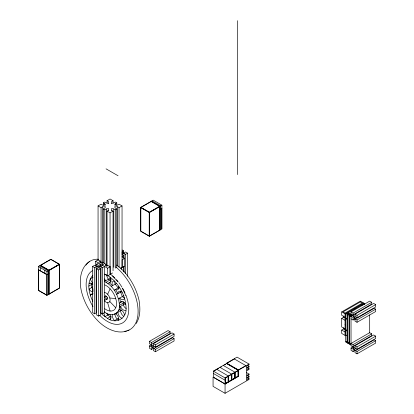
<?xml version="1.0" encoding="UTF-8"?>
<svg xmlns="http://www.w3.org/2000/svg" width="414" height="414" viewBox="0 0 414 414"><rect width="100%" height="100%" fill="white"/><g stroke="black" fill="none" stroke-linecap="round" stroke-linejoin="round"><path stroke-width="0.62" d="M92.788 301.366C89.062 293.609 86.148 282.322 92.793 275.403M91.608 283.512L91.799 287.518A4.616 2.665 60 0 0 92.607 288.698M92.943 288.682L92.964 291.518M110.522 277.96L104.395 281.499C113.317 285.701 118.89 295.643 119.444 305.315C120.345 314.314 110.352 317.605 104.395 311.747M107.65 294.235L110.108 288.806A14.728 8.503 60 0 0 104.763 284.904M118.326 310.505L119.656 309.734L120.324 308.264L120.552 306.407A4.616 2.665 60 0 0 125.768 310.21M136.175 323.557C140.486 316.705 140.362 308.301 139.078 300.6L139 300.145C136.165 287.828 129.623 276.49 120.37 267.879M116.8 205.453L116.8 202.891L115.304 203.755L114.554 205.054L117.55 205.054L119.051 204.19L122.047 205.918L122.047 267.475L120.552 268.339M89.543 261.513C80.28 267.573 79.167 280.107 81.154 290.023L81.232 290.473C84.068 302.794 90.614 314.128 99.862 322.744L100.219 323.039C107.806 329.715 119.222 335.019 129.101 330.03M121.307 309.998L120.598 310.65A4.616 2.665 60 0 0 123.765 316.327M348.034 342.233L347.036 342.678L347.036 314.982L349.369 313.248L348.702 312.865L345.706 314.21L341.705 311.902L341.705 315.287L345.038 317.212M349.204 342.394L347.703 343.066L347.703 315.364L350.037 313.636L347.036 314.982M362.027 305.17L364.361 303.441L360.361 301.133L341.705 311.902M350.037 343.387L349.033 343.832L349.033 316.136L351.367 314.402M351.201 343.548L349.701 344.22L349.701 316.519L352.035 314.79L349.033 316.136M347.703 343.066L349.1 342.026M98.061 260.422L98.061 205.918L101.057 204.19L102.558 205.054L105.56 205.054L104.809 203.755L103.309 202.891L103.309 205.453M103.309 202.891L104.809 202.027L106.305 202.891L108.556 203.321M107.055 203.29L107.055 200.728L110.057 198.994L113.053 200.728L113.053 203.29M98.061 205.918L101.057 207.652L102.558 206.783L105.56 206.783L104.809 208.082L103.309 208.951L103.309 262.807M113.053 200.728L111.552 201.592L111.552 203.517M103.309 208.951L104.809 209.815L106.305 208.951L108.556 208.516L108.556 210.441M107.055 266.254L107.055 211.114L108.556 210.25M107.055 211.114L110.057 212.843L113.053 211.114L113.053 270.746M111.552 210.441L111.552 208.516L113.803 208.951L115.304 209.815L116.8 208.951L116.8 267.299M116.8 208.951L115.304 208.082L114.554 206.783L117.55 206.783L119.051 207.652L122.047 205.918M38.311 266.512L50.839 259.278L59.502 264.277L59.502 288.134L46.973 295.363L38.311 290.364L38.311 266.512L46.973 271.512L59.502 264.277M140.698 207.398L153.227 200.164L161.89 205.168L161.89 229.02L149.361 236.249L140.698 231.25L140.698 207.398L149.361 212.398L161.89 205.168M40.443 265.431L50.839 259.433L59.368 264.355M59.233 264.277L48.971 270.202L40.577 265.358M48.971 273.437L46.973 274.591L38.311 269.586M159.892 209.396L161.89 208.242M95.624 265.783L95.624 261.296L98.154 259.832L100.4 261.13L100.4 262.414M100.4 261.13L99.137 261.86L100.638 262.73L101.901 261.995L106.217 264.484L106.217 265.767M98.082 268.044L98.082 266.766L96.162 266.766L96.162 312.927L94.63 313.812L92.591 312.637L92.591 266.471L94.63 265.291L96.162 266.176L98.082 266.176M96.55 266.109L96.55 264.184L98.589 263.009M48.971 294.054L59.368 288.056L59.368 264.51L49.106 270.435L49.106 293.976M92.591 266.471L94.63 267.646L96.162 266.766M123.682 253.44L123.682 250.874L122.156 251.759L122.156 253.037M95.624 261.296L100.871 264.323L102.134 263.594L103.572 264.422L102.305 265.151L107.614 268.22L110.15 266.756L110.15 274.451L107.614 275.915L104.431 274.073M99.101 267.874L100.628 268.753L100.628 314.919L98.589 316.099L96.55 314.919L96.55 268.753L98.082 267.874M102.548 265.291L101.016 266.176L99.101 266.176M106.217 264.484L104.949 265.219L106.45 266.083L107.712 265.353L110.15 266.756M96.55 268.753L98.589 269.933L100.628 268.753M101.016 266.766L102.548 267.646L104.587 266.471L104.587 312.637L102.548 313.812L101.016 312.927L101.016 266.766L99.101 266.766L99.101 268.044M122.156 256.328L123.682 255.443L123.682 258.01M122.156 254.734L122.156 253.456L124.076 253.456L125.602 254.336L127.641 253.161L127.641 276.241M124.676 258.372L122.14 259.832L122.14 267.527L124.676 266.062L124.676 258.372L122.021 256.84M93.046 277.292L90.381 278.829A4.616 2.665 60 0 0 92.788 282.985M90.2 282.876L89.134 283.492A4.616 2.665 60 0 1 92.891 284.863M88.819 286.09L92.55 283.937M112.556 272.955L110.057 274.399L110.057 212.843M92.865 286.907L89.134 289.06A4.616 2.665 60 0 0 92.891 292.025M106.119 282.229L111.185 279.305M107.842 283.486L111.309 281.489M93.046 293.609L90.381 295.151A5.263 3.038 60 0 1 92.855 294.069M111.175 286.441L116.774 283.212M114.16 290.157L119.227 287.233M104.607 296.481L105.611 295.901M104.628 297.645L106.631 296.491M104.354 299.472L107.35 297.738M104.354 300.652L107.35 298.918M116.608 294.395L121.669 291.472M118.332 298.841L123.926 295.606M119.216 303.193L122.151 301.495M119.444 305.315L124.51 302.391M119.216 307.172L125.349 303.633M109.306 314.148L105.042 316.606A4.616 2.665 60 0 1 104.064 312.829M114.155 314.371L116.877 313.17L117.933 312.187A4.616 2.665 60 0 0 122.109 318.299M116.603 312.958L121.664 310.034M100.757 312.87L102.631 314.847L107.454 318.366L111.185 316.213M110.931 318.775L109.865 319.391A4.616 2.665 60 0 0 110.3 314.795M118.777 318.18L114.512 320.638A5.263 3.038 60 0 1 112.344 314.304M151.917 346.254L150.955 344.588L149.428 343.708L149.428 341.353L168.084 330.579L170.123 331.759L170.123 333.524L151.467 344.298L152.424 345.959L153.522 345.323M149.428 341.353L151.467 342.528L170.123 331.759M153.661 348.19L151.467 349.452L149.428 348.277L149.428 345.923L151.074 344.971M153.382 345.405L153.382 343.636L172.043 332.866L174.082 334.041L174.082 336.396L155.421 347.17L153.894 346.285M152.052 346.171L150.955 346.808L149.428 345.923M153.382 343.636L155.421 344.815L174.082 334.041M152.564 347.056L151.467 347.688L151.467 349.452M154.034 346.207L152.937 346.839L153.894 348.5L155.421 349.385L174.082 338.616L174.082 340.97L155.421 351.74L153.382 350.565L153.382 348.795L152.424 347.134M153.894 348.5L172.55 337.731L174.082 338.616M213.334 371.141L226.525 363.523L238.252 370.292L238.252 376.295L225.061 383.913L213.334 377.144L213.334 371.141L225.061 377.91L238.252 370.292M213.598 371.296L216.362 369.697M217.448 369.071L218.556 368.434M220.196 367.487L221.304 366.845M224.6 364.941L225.708 364.304M238.386 370.219L249.047 364.061L249.047 364.832L246.382 366.369L246.382 367.911L249.047 366.369L249.047 367.14L246.382 368.677L246.382 370.219L249.047 368.677L249.047 369.448L246.382 370.985L246.382 375.601L249.047 374.065L249.047 374.836L246.382 376.373L246.382 377.91L249.047 376.373L249.047 377.144L246.382 378.681L246.382 380.218L249.047 378.681L249.047 379.452L225.061 393.3L213.065 386.376L213.065 377.144L225.061 384.068L238.386 376.373L238.386 370.219L226.391 363.295L237.051 357.137L249.047 364.061M363.694 303.053L345.038 313.828L345.038 335.371M351.036 314.257L351.036 311.902L369.692 301.133L371.731 302.308L371.731 304.073L353.075 314.847L354.032 316.508L355.129 315.877M345.038 328.907L341.705 326.982L341.705 318.366L343.703 317.212L344.815 317.854M351.036 311.902L353.075 313.082L371.731 302.308M353.525 348.35L352.562 346.689L351.036 345.804L351.036 316.472L352.681 315.525M354.995 315.954L354.995 314.19L373.651 303.415L375.689 304.595L375.689 306.95L357.034 317.719L355.502 316.839M353.659 316.726L352.562 317.357L351.036 316.472M354.995 314.19L357.034 315.364L375.689 304.595M354.172 317.605L353.075 318.242L353.075 320.006L351.036 318.827M355.642 316.757L354.544 317.393L355.502 319.054L357.034 319.934L375.689 309.165L375.689 311.519L357.034 322.289L354.995 321.114L354.995 319.349L354.032 317.688M353.075 320.006L355.269 318.739M355.502 319.054L374.158 308.28L375.689 309.165M346.803 335.123L345.706 335.754L341.705 333.446L341.705 330.061L343.703 328.907L344.815 329.549M346.803 341.276L345.706 341.912L345.706 314.21L364.361 303.441L364.361 304.73M371.731 333.855L369.692 332.68L351.036 343.449L353.075 344.629L371.731 333.855L371.731 335.619L353.075 346.394L354.032 348.055L355.129 347.424M355.269 350.285L353.075 351.553L351.036 350.373L351.036 348.019L352.681 347.072M354.995 347.501L354.995 345.737L373.651 334.962L375.689 336.142L375.689 338.497L357.034 349.266L355.502 348.386M353.659 348.267L352.562 348.904L351.036 348.019M354.995 345.737L357.034 346.911L375.689 336.142M354.172 349.152L353.075 349.783L353.075 351.553M355.642 348.303L354.544 348.94L355.502 350.601L357.034 351.481L375.689 340.712L375.689 343.066L357.034 353.835L354.995 352.661L354.995 350.896L354.032 349.23M355.502 350.601L374.158 339.827L375.689 340.712M347.703 315.364L350.699 314.019L352.562 315.142L353.525 316.803M349.701 316.519L352.702 315.173M347.201 341.239L345.706 341.912L351.036 344.986M107.454 318.366C116.199 324.628 127.129 318.314 126.084 307.607C125.468 294.954 118.533 282.653 107.935 275.683M111.552 203.321L113.803 202.891L115.304 202.027L116.8 202.891M122.156 252.866L124.076 252.866L125.602 251.981L127.641 253.161M118.854 319.266L117.178 319.101A5.263 3.038 60 0 1 114.885 313.807M109.813 297.987L115.749 298.582M106.486 274.922L105.042 274.306A4.616 2.665 60 0 0 104.426 274.886M104.576 280.237L105.725 280.728A4.616 2.665 60 0 1 104.602 278.901M111.081 317.238L107.707 315.07A4.616 2.665 60 0 1 106.884 313.124M354.363 308.44L355.031 308.828M106.056 168.84L118.052 175.764M152.026 200.857L160.689 205.856L160.689 229.713M151.229 201.318L159.892 206.322L159.892 230.174M341.705 318.366L345.038 320.291M345.038 324.597L345.706 324.985M140.967 207.398L149.361 212.242L159.623 206.322L151.229 201.473L140.832 207.476L140.832 231.172L149.361 236.099L159.757 230.096L159.757 206.55L149.495 212.475L149.495 236.021M140.832 207.626L149.226 212.475L149.226 236.021M341.705 330.061L345.038 331.987M107.055 200.728L108.556 201.592L108.556 203.517M111.552 210.25L113.053 211.114M122.156 249.989L123.682 250.874M122.156 254.563L123.682 255.443M96.55 264.184L98.082 265.069L98.082 266.352M247.412 365.427L249.047 366.369M247.412 367.736L249.047 368.677M246.32 372.491L249.047 374.065M247.412 375.431L249.047 376.373M247.412 377.739L249.047 378.681M223.229 365.427L234.955 372.196L234.955 378.199M219.927 367.332L231.659 374.101L231.659 380.104M40.308 265.358L48.971 270.358L48.971 294.209M39.511 265.819L48.174 270.818L48.174 294.67M216.631 369.236L228.357 376.005L228.357 382.008M213.334 373.449L225.061 380.218M116.525 265.043L120.013 267.584M110.978 280.552L108.39 279.191A4.616 2.665 60 0 1 106.703 274.813M112.551 276.04L117.824 281.608M109.813 301.516L115.744 307.783M122.358 288.242L125.835 295.482M107.65 302.769L110.103 311.038M123.274 301.413L123.217 304.864A4.616 2.665 60 0 0 126.161 308.518M369.692 314.894L369.692 332.928M357.034 315.364L357.034 317.719M357.034 319.934L357.034 322.289M357.034 346.911L357.034 349.266M357.034 351.481L357.034 353.835M353.075 313.082L353.075 314.847M353.075 344.629L353.075 346.394M350.699 314.019L350.699 315.308M348.702 312.865L348.702 314.154M343.703 315.98L343.703 317.212M343.703 327.676L343.703 328.907M237.398 20.7L237.398 174.584M225.061 377.91L225.061 383.913M225.061 384.068L225.061 393.3M161.755 208.32L161.755 228.787M155.421 344.815L155.421 347.17M155.421 349.385L155.421 351.74M151.467 342.528L151.467 344.298M149.361 212.398L149.361 236.249M125.602 254.336L125.602 273.571M124.076 253.456L124.076 258.584M124.076 266.28L124.076 272.05M123.682 266.347L123.682 271.475M121.644 267.522L121.644 269.447M119.051 207.652L119.051 267.278M117.55 206.783L117.55 265.772M115.304 203.755L115.304 205.039M115.304 209.815L115.304 268.163M113.803 208.951L113.803 267.299M107.614 268.22L107.614 275.915M106.305 208.951L106.305 266.016M104.809 203.755L104.809 205.039M104.809 209.815L104.809 263.677M102.558 206.783L102.558 262.569M102.548 267.646L102.548 313.812M102.134 263.594L102.134 265.519M101.057 207.652L101.057 262.792M100.871 264.323L100.871 266.249M100.628 266.109L100.628 264.184L99.101 265.069L99.101 266.352M98.589 269.933L98.589 316.099M94.63 267.646L94.63 313.812M46.973 271.512L46.973 295.363M44.81 270.259L44.81 273.338M40.479 267.76L40.479 270.839M126.565 330.952A39.578 22.853 60 0 1 124.733 331.309M85.879 265.162A39.578 22.853 60 0 1 98.485 259.205M115.842 266.983A39.578 22.853 60 0 1 137.319 303.415A39.578 22.853 60 0 1 127.735 330.595M125.918 295.203A30.155 17.409 60 0 1 123.636 322.221A30.155 17.409 60 0 1 99.727 315.339M92.99 306.593A30.155 17.409 60 0 1 92.374 270.735M110.486 274.234A30.155 17.409 60 0 1 114.74 277.918M116.469 279.745A30.155 17.409 60 0 1 118.114 281.68M118.844 282.612A30.155 17.409 60 0 1 121.913 287.109M122.528 288.144A30.155 17.409 60 0 1 125.002 293.003M114.792 281.08A4.616 2.665 60 0 0 115.175 284.133L118.161 287.849A4.616 2.665 60 0 0 119.165 288.273M124.712 298.09A5.263 3.038 60 0 1 122.327 296.533L120.603 292.087A4.616 2.665 60 0 1 120.743 291.001M124.521 298.551A5.263 3.038 60 0 1 119.662 298.07L120.552 302.422A4.616 2.665 60 0 1 125.768 304.642M122.114 292.336A4.616 2.665 60 0 0 117.938 293.624L115.496 289.391A4.616 2.665 60 0 0 118.699 286.421M109.865 277.09A4.616 2.665 60 0 1 109.177 282.721L112.51 285.676A4.616 2.665 60 0 1 114.523 281.22M119.656 309.734A4.616 2.665 60 0 1 124.521 314.868M115.49 313.6A4.616 2.665 60 0 1 118.694 320.27M104.587 292.47A5.656 3.265 60 0 1 110.119 299.927A5.656 3.265 60 0 1 104.587 300.999M110.114 288.812A14.738 8.508 60 0 1 116.184 306.551A14.738 8.508 60 0 1 104.752 308.756M104.887 296.32A1.884 1.087 60 0 1 107.174 297.293A1.884 1.087 60 0 1 106.294 299.244M346.606 330.755A0.564 0.326 -60 0 1 346.104 330.6A0.564 0.326 -60 0 1 346.606 329.865M346.606 319.059A0.564 0.326 -60 0 1 346.104 318.904A0.564 0.326 -60 0 1 346.606 318.169M234.386 358.985L226.924 363.295L238.386 369.909L245.849 365.603L234.386 358.985M228.093 376.471L225.325 378.065L225.325 383.452L228.093 381.853L228.093 376.471M231.39 374.566L228.626 376.16L228.626 381.548L231.39 379.948L231.39 374.566M234.686 372.662L231.923 374.256L231.923 379.643L234.686 378.044L234.686 372.662M237.988 370.758L235.219 372.352L235.219 377.739L237.988 376.14L237.988 370.758M360.361 301.899L343.04 311.902L345.038 313.056L362.364 303.053L360.361 301.899M46.839 274.668L38.445 269.819L38.445 290.286L46.839 295.135L46.839 274.668"/></g></svg>
